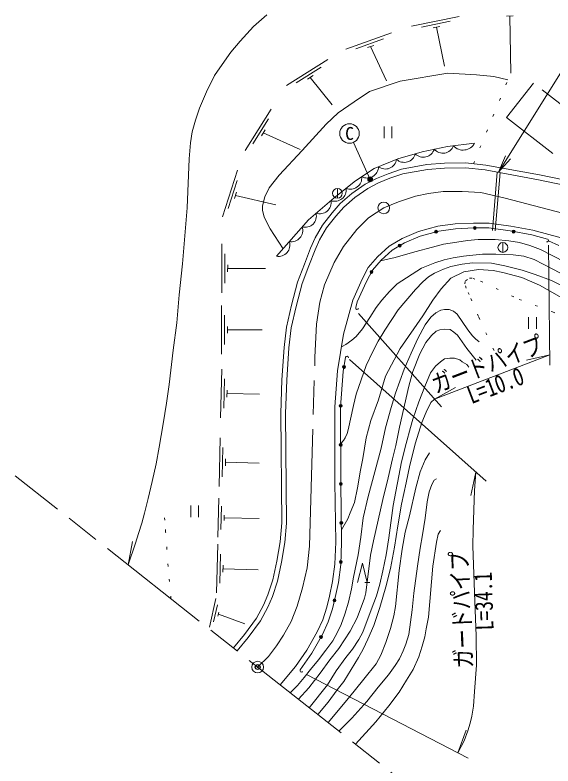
# Model space of a CAD drawing. Units: millimetres, scale not verified. Extents: x 40000 to 680000, y 20000 to 380000.
# Drawn here: x 327202 to 382318, y 240096 to 317035 of the extents above; entities that cross this region are included whole.
import ezdxf
from ezdxf.enums import TextEntityAlignment as Align

# ---------------------------------------------------------------- set-up
doc = ezdxf.new("R2010")
doc.units = ezdxf.units.MM
doc.header["$LTSCALE"] = 1000
doc.header["$PDMODE"] = 32
doc.header["$PDSIZE"] = 500
for name, pattern in [('CHAIN', [18.5, 12, -1.5, 3.5, -1.5]), ('DASHED', [7.5, 6, -1.5]), ('DOTTED', [1.75, 0.25, -1.5])]:
    doc.linetypes.add(name, pattern=pattern)
for name, color, linetype, lineweight in [('M-BGD', 7, 'Continuous', 13), ('M-BMK', 2, 'CHAIN', 13), ('M-BMK-SRVR', 3, 'Continuous', 13), ('M-STR-HTXT', 7, 'Continuous', 13), ('M-STR-STRC', 7, 'Continuous', 13)]:
    doc.layers.add(name, color=color, linetype=linetype, lineweight=lineweight)
doc.layers.add('M-OTRS', color=6, linetype='Continuous')
doc.styles.add('ＭＳ ゴシック', font='')
doc.styles.get('ＭＳ ゴシック').set_extended_font_data('MS Gothic')

# ---------------------------------------------------------------- blocks, each defined once
blk = doc.blocks.new('open_arrow')
at = {"color": 0, "linetype": 'Continuous', "lineweight": -2}
blk.add_lwpolyline([(7.5, 1.25), (0, 0), (7.5, -1.25)], dxfattribs=at)

msp = doc.modelspace()

# ---------------------------------------------------------------- hatches: boundary and pattern name
at = {"layer": 'M-BGD'}
for points in [[(370194, 294791, -1), (370484, 294870, -0.41421), (370378, 294686, -0.41421)], [(374161, 295226, -1), (374461, 295226, -0.41421), (374311, 295076, -0.41421)], [(378134, 294869, -1), (378430, 294816, -0.41421), (378255, 294695, -0.41421)], [(366486, 293341, -1), (366745, 293493, -1)], [(363651, 290581, -1), (363793, 290845, -0.41421), (363854, 290642, -0.41421)], [(360885, 280830, -1), (360934, 281126, -1)], [(360557, 276845, -1), (360580, 277144, -0.41421), (360718, 276983, -0.41421)], [(360569, 272845, -1), (360568, 273145, -0.41421), (360719, 272995, -0.41421)], [(360582, 268845, -1), (360578, 269145, -0.41421), (360730, 268997, -0.41421)], [(360633, 264845, -1), (360629, 265145, -0.41421), (360781, 264997, -0.41421)], [(360579, 260847, -1), (360590, 261146, -0.41421), (360734, 260991, -0.41421)], [(359896, 256910, -1), (359971, 257201, -1)], [(358478, 253187, -1), (358624, 253448, -0.41421), (358682, 253244, -0.41421)]]:
    msp.add_hatch(color=256, dxfattribs=at).paths.add_polyline_path(points)
at = {"layer": 'M-STR-HTXT'}
msp.add_hatch(color=256, dxfattribs=at).paths.add_polyline_path([(363676, 300430, -1), (363494, 299965, -0.41421), (363352, 300289, -0.41421)])

# ---------------------------------------------------------------- linework, layer by layer
at = {"layer": 'M-BGD'}
for p, q in [((372711, 316894), (367815, 315879)), ((371793, 316397), (368855, 315788)), ((378239, 316953), (377540, 316904)), ((377890, 316929), (377994, 311092)), ((370727, 315870), (370042, 315728)), ((370385, 315799), (371211, 311811)), ((365787, 315220), (361081, 313531)), ((364947, 314600), (362124, 313587)), ((363966, 313929), (363307, 313693)), ((363637, 313811), (365265, 310302)), ((359241, 312490), (355013, 309821)), ((358556, 311702), (356019, 310101)), ((357744, 310835), (357152, 310461)), ((357448, 310648), (359689, 307843)), ((353454, 307395), (350794, 303161)), ((353176, 306389), (351580, 303848)), ((365020, 305630), (365020, 304430)), ((365820, 305630), (365820, 304430)), ((352818, 305255), (352446, 304663)), ((352632, 304959), (356401, 303250)), ((349986, 301124), (348466, 296360)), ((349968, 300080), (349056, 297222)), ((349904, 298893), (349692, 298226)), ((349798, 298560), (353933, 297587)), ((360236, 299270), (360236, 298270)), ((348401, 293579), (348378, 288579)), ((377183, 293721), (377183, 292721)), ((348697, 292578), (348683, 289578)), ((348992, 291426), (348988, 290726)), ((348990, 291076), (352880, 291058)), ((348373, 287288), (348350, 282288)), ((348668, 286287), (348654, 283287)), ((379816, 286093), (379816, 284893)), ((380616, 286093), (380616, 284893)), ((348963, 285135), (348960, 284435)), ((348961, 284785), (352509, 284778)), ((348382, 280754), (348265, 275756)), ((348659, 279748), (348589, 276749)), ((348932, 278591), (348915, 277891)), ((348924, 278241), (352249, 278206)), ((348218, 273727), (348102, 268729)), ((348495, 272720), (348425, 269721)), ((348768, 271564), (348752, 270864)), ((348760, 271214), (352227, 271133)), ((348074, 267526), (347980, 263527)), ((345200, 266789), (345200, 265589)), ((346000, 266789), (346000, 265589)), ((348355, 266719), (348299, 264320)), ((348633, 265792), (348620, 265232)), ((348627, 265512), (352204, 265457)), ((347964, 262820), (347847, 257821)), ((348241, 261813), (348171, 258814)), ((348514, 260656), (348497, 259956)), ((348506, 260306), (352127, 260208)), ((363043, 258890), (363543, 258890)), ((347792, 257254), (347120, 254330)), ((347950, 256602), (347547, 254848)), ((348088, 255862), (347994, 255453)), ((348041, 255658), (350733, 254656))]:
    msp.add_line(p, q, dxfattribs=at)
at = {"layer": 'M-BGD', "linetype": 'DOTTED'}
msp.add_line((374171, 301799), (377994, 311092), dxfattribs=at)
at = {"layer": 'M-BGD', "linetype": 'DASHED'}
for p, q in [((376596, 300945), (376032, 294029)), ((376893, 300890), (376333, 294029))]:
    msp.add_line(p, q, dxfattribs=at)
at = {"layer": 'M-BGD'}
for points in [[(354658, 293083), (353346, 295135), (352735, 296312), (352543, 297033), (352543, 297490), (352796, 298406), (353233, 299335), (354255, 300643), (356620, 303167), (359081, 305843), (360319, 307008), (361942, 308135), (363528, 309205), (366674, 310249), (371546, 311061), (374497, 310903), (376263, 310719), (377705, 310388)], [(374290, 303911), (371502, 303555), (368926, 303032), (366407, 302294), (363990, 301311), (362077, 300050), (359898, 298307), (357262, 296061), (353988, 292317)], [(349571, 252192), (350708, 253566), (351931, 255233), (352661, 256570), (353116, 257632), (353600, 259173), (354026, 261072), (354358, 263064), (354529, 265007), (354427, 276220), (354542, 279656), (354765, 282976), (355014, 285058), (355517, 287306), (356149, 289664), (356847, 291513), (357486, 293162), (357967, 294221), (358707, 295514), (359683, 296761), (360527, 297708), (361718, 298743), (363075, 299690), (364245, 300283), (365428, 300772), (366799, 301236), (369390, 301706), (371195, 301844), (373369, 301882), (375436, 301668), (380946, 300649), (385395, 299723)], [(349963, 251882), (351102, 253258), (352354, 254964), (353111, 256351), (353585, 257458), (354083, 259043), (354517, 260976), (354854, 263001), (355030, 264987), (354927, 276214), (355041, 279631), (355263, 282930), (355507, 284973), (356003, 287186), (356626, 289511), (357314, 291335), (357947, 292968), (358413, 293993), (359123, 295234), (360067, 296440), (360879, 297351), (362026, 298348), (363332, 299260), (364454, 299828), (365604, 300303), (366925, 300751), (369454, 301210), (371218, 301345), (373347, 301381), (375365, 301173), (380850, 300158), (385285, 299235)], [(354383, 248396), (355946, 250298), (357112, 251973), (358153, 253836), (358727, 255070), (359138, 256370), (359426, 257492), (359743, 258996), (359976, 260782), (360056, 263013), (359977, 269172), (359960, 276895), (360234, 280567), (360856, 284351), (361795, 287805), (362752, 289962), (363396, 291163), (364355, 292273), (365533, 293360), (366873, 294148), (368535, 294858), (370506, 295394), (372288, 295636), (374184, 295726), (375792, 295726), (377998, 295402), (380256, 294994), (389479, 292500)], [(362111, 287062), (362267, 287637), (363201, 289742), (363810, 290878), (364715, 291924), (365833, 292956), (367099, 293701), (368699, 294385), (370606, 294903), (372334, 295137), (374196, 295226), (375756, 295226), (377917, 294908), (380146, 294506), (381741, 294075)], [(364641, 291839), (366136, 292185), (368162, 292771), (369969, 293240), (371103, 293549), (372476, 293773), (373570, 293929), (374658, 294029), (376400, 294029), (377796, 293916), (378879, 293713), (379957, 293429), (381027, 293026), (383579, 291702)], [(381846, 293891), (382927, 293410)], [(360638, 283027), (361082, 283266), (361699, 283711), (362148, 284099), (362790, 284878), (363553, 286050), (364193, 287054), (364800, 287809), (365560, 288701), (366353, 289490), (368840, 291104), (370228, 291660), (371153, 291968), (372078, 292152), (373149, 292323), (374098, 292446), (375089, 292537), (376455, 292545), (378241, 292482), (379324, 292337), (380388, 291987), (381326, 291519), (383101, 290587)], [(360568, 273145), (360855, 273433), (361031, 273718), (361217, 274153), (361323, 274525), (361864, 277036), (362145, 278203), (363182, 281133), (363834, 282478), (364419, 283616), (365102, 284734), (366469, 286824), (368245, 288903), (368971, 289694), (369576, 290215), (370180, 290590), (371096, 291007), (371846, 291271), (372997, 291521), (374080, 291648), (376028, 291609), (377387, 291344), (379155, 290898), (380508, 290462), (382155, 289820), (383586, 289115)], [(360640, 264289), (361290, 265416), (361536, 266017), (361972, 267087), (362285, 268580), (362611, 270408), (362845, 271612), (363186, 273710), (363639, 275502), (364443, 277597), (365162, 280029), (366664, 282878), (368045, 284897), (368993, 286202), (370006, 287815), (370850, 288974), (371869, 290079), (373185, 290711), (374671, 290949), (376193, 290857), (377171, 290658), (379140, 290137), (380922, 289373), (385837, 286585)], [(355399, 247595), (356159, 248346), (356832, 249157), (357476, 249985), (358297, 250986), (359042, 251971), (359749, 252913), (360224, 253799), (360603, 254579), (361001, 255661), (361368, 256880), (361677, 258252), (361888, 259437), (362362, 261713), (362619, 263535), (362876, 265530), (363381, 267689), (364066, 270227), (364708, 272672), (365170, 274730), (365740, 276833), (366194, 278281), (367078, 280738), (367779, 282399), (368468, 283882), (369223, 285280), (369809, 286069), (370315, 286513), (370842, 286807), (371194, 286852), (371683, 286852), (372139, 286695), (372508, 286401), (373578, 284768), (374077, 284152), (374375, 283845), (374769, 283543)], [(356244, 246928), (357316, 248113), (358467, 249590), (359452, 250965), (360362, 252126), (361539, 253914), (362253, 255276), (363001, 257281), (363127, 257820), (363638, 261710), (363920, 263151), (364902, 267399), (365422, 269610), (365864, 271577), (366220, 272921), (366598, 274820), (367551, 279008), (367971, 280521), (368691, 282318), (369301, 283490), (369866, 284190), (370342, 284628), (370722, 284767), (371236, 284856), (371771, 284805), (372172, 284536), (372547, 284220), (373502, 282870), (374448, 281686)], [(356424, 249935), (357621, 251654), (358688, 253562), (359287, 254852), (359715, 256205), (360011, 257356), (360335, 258895), (360575, 260732), (360656, 263007), (360577, 269176), (360560, 276874), (360830, 280496), (361072, 281966)], [(357355, 246052), (359216, 248406), (360116, 249860), (361107, 251214), (361790, 252075), (362424, 253065), (362850, 253793), (363681, 256093), (364227, 257543), (364572, 258714), (364881, 260073), (365213, 261716), (365498, 263487), (365953, 266793), (366799, 271252), (367275, 273127), (367737, 274766), (367971, 275616), (368578, 277405), (369177, 278980), (369770, 280369), (370292, 281062), (370782, 281500), (371201, 281798), (371744, 281884), (372232, 281884), (372775, 281711), (373030, 281513), (373479, 281220), (373690, 280965)], [(358222, 245369), (359295, 246620), (360197, 247902), (360885, 248768), (362407, 251206), (362869, 252067), (363344, 253079), (363973, 254492), (364594, 256316), (365189, 258454), (365662, 260343), (366074, 262516), (366436, 264692), (366813, 266931), (367272, 269100), (367665, 270917), (368218, 273192), (368888, 275284), (369311, 276346), (369811, 277321), (370189, 277675)], [(359273, 244540), (361384, 247043), (362954, 248998), (364194, 250568), (364680, 251459), (365200, 252740), (365687, 254181), (366016, 255484), (366181, 256427), (366556, 260113), (366861, 262326), (367171, 264053), (367603, 265719), (368274, 268594), (368711, 270222), (369208, 271472), (369661, 272191)], [(360381, 243666), (361708, 245011), (363235, 246719), (364416, 248166), (365468, 249425), (366151, 250387), (366582, 251079), (366976, 251903), (367242, 252586), (367553, 253562), (367891, 256093), (368062, 257786), (368449, 260565), (368721, 262396), (368934, 263790), (369218, 265489), (369430, 267161), (369618, 268180), (369913, 268939), (370151, 269388), (370367, 269520)], [(362084, 242322), (364181, 244614), (365502, 246268), (366563, 247666), (367304, 248887), (367981, 249991), (368584, 251293), (368930, 252360), (369173, 253332), (369333, 254131), (369560, 255359), (370010, 260564), (370367, 263022), (370563, 263834), (370803, 264234)], [(362293, 258890), (362793, 260890), (363293, 258890)]]:
    msp.add_lwpolyline(points, dxfattribs=at)
at = {"layer": 'M-BGD', "linetype": 'DASHED'}
msp.add_lwpolyline([(380332, 310061), (377567, 306536), (383153, 302155), (385918, 305681)], close=True, dxfattribs=at)
at = {"layer": 'M-BGD', "linetype": 'DOTTED'}
for points in [[(376276, 282672), (374677, 286147), (373729, 288390), (373407, 289041), (373286, 289504), (373342, 289801), (373754, 290062), (374091, 290062), (374906, 289770), (378868, 287894), (382271, 286612), (384708, 285494), (386441, 284794), (388988, 283585), (391573, 282219)], [(343176, 257236), (342891, 260543), (342636, 264066), (342556, 265279), (342362, 266165)]]:
    msp.add_lwpolyline(points, dxfattribs=at)
at = {"layer": 'M-BGD'}
for centre, radius in [((360236, 298770), 500), ((370339, 294830), 150), ((374311, 295226), 150), ((378282, 294842), 150), ((366616, 293417), 150), ((377183, 293221), 500), ((363722, 290713), 150), ((360910, 280978), 150), ((360569, 276994), 150), ((360569, 272995), 150), ((360580, 268995), 150), ((360631, 264995), 150), ((360584, 260996), 150), ((359934, 257056), 150), ((358551, 253318), 150)]:
    msp.add_circle(centre, radius, dxfattribs=at)
for centre, radius, start, end in [((373106, 304531), 1336, 222.17693, 332.37427), ((369041, 303622), 1159, 223.7492, 342.86178), ((371028, 304036), 1159, 220.63683, 339.72336), ((367077, 303097), 1160, 227.16798, 346.22772), ((365141, 302415), 1160, 232.6101, 351.63972), ((363282, 301485), 1154, 241.0003, 0.37988), ((361570, 300351), 1159, 247.05833, 6.18645), ((359971, 299111), 1160, 249.52404, 8.56186), ((358423, 297824), 1160, 250.92472, 9.95434), ((356923, 296444), 1156, 254.87727, 14.17194), ((355520, 294963), 1160, 259.31688, 18.3465), ((381701, 293930), 150, 254.87174, 74.87174), ((354203, 293457), 1160, 259.31688, 18.3465), ((362256, 287023), 150, 164.79203, 344.79203), ((361220, 281941), 150, 350.67001, 170.67001), ((356548, 249850), 150, 145.16506, 325.16506)]:
    msp.add_arc(centre, radius, start, end, dxfattribs=at)
at = {"layer": 'M-BMK'}
msp.add_line((375137, 232028), (327202, 269834), dxfattribs=at)
msp.add_lwpolyline([(352060, 250229), (353155, 251316), (353994, 252389), (354720, 253505), (355502, 254911), (356100, 256454), (356651, 258356), (357135, 260408), (357365, 262603), (357934, 281967), (358077, 285350), (358438, 287628), (358905, 289407), (359890, 291678), (360854, 293324), (362216, 295045), (363423, 296271), (364980, 297272), (366491, 297897), (368240, 298470), (369581, 298750), (371063, 298939), (373015, 298939), (374942, 298835), (377409, 298260), (384349, 296458)], dxfattribs=at)
at = {"layer": 'M-BMK-SRVR'}
for centre in [(364980, 297272), (352060, 250229)]:
    msp.add_circle(centre, 600, dxfattribs=at)
at = {"layer": 'M-OTRS'}
msp.add_point((352060, 250229), dxfattribs=at)
at = {"layer": 'M-STR-HTXT'}
for p, q in [((363585, 300198), (361882, 303988)), ((382004, 281147), (381847, 293455)), ((362398, 286461), (370898, 276876)), ((361481, 281740), (375468, 269289)), ((370189, 277675), (381990, 282214)), ((381990, 282214), (379599, 281660)), ((370189, 277675), (372336, 278866)), ((374429, 270214), (373896, 267818)), ((338798, 260688), (339247, 263102)), ((357082, 249479), (373640, 240888)), ((372565, 241446), (373417, 243748))]:
    msp.add_line(p, q, dxfattribs=at)
for points in [[(376744, 300918), (391487, 324532), (408660, 324532)], [(338798, 260688), (339552, 262937), (339842, 263913), (340180, 264964), (340452, 266007), (340855, 267499), (341259, 269248), (341659, 271059), (341978, 272754), (342364, 275141), (342720, 277281), (342987, 279177), (343397, 282703), (343771, 285491), (344022, 288381), (344370, 291555), (344822, 297267), (345032, 302295), (345166, 303931), (345365, 305075), (345706, 306259), (346105, 307505), (346808, 309160), (347627, 310831), (348648, 312297), (349302, 313233), (350278, 314359), (351638, 315865), (353007, 317065)], [(372565, 241446), (373228, 242677), (373603, 243700), (373818, 244482), (374005, 245197), (374169, 246227), (374277, 247736), (374474, 250411), (374459, 253421), (374307, 256954), (374120, 262609), (374134, 264331), (374279, 268327), (374429, 270214)]]:
    msp.add_lwpolyline(points, dxfattribs=at)
msp.add_circle((363585, 300198), 250, dxfattribs=at)
at = {"layer": 'M-STR-STRC'}
msp.add_circle((361472, 304900), 1000, dxfattribs=at)

# ---------------------------------------------------------------- block references
at = {"layer": 'M-STR-HTXT', "xscale": 240, "yscale": 240, "rotation": 58}
msp.add_blockref('open_arrow', (376744, 300918), dxfattribs=at)

# ---------------------------------------------------------------- texts
at = {"layer": 'M-STR-HTXT', "style": 'ＭＳ ゴシック', "width": 0.8}
for rotation, p in [(21.037, (376108, 279896)), (92.462, (374392, 256173))]:
    msp.add_text('ガードパイプ', height=1833, rotation=rotation, dxfattribs=at).set_placement(p, align=Align.BOTTOM_CENTER)
for s, rotation, p in [('L=10.0', 21.037, (376090, 279944)), ('L=34.1', 91.891, (374307, 256954))]:
    msp.add_text(s, height=1833, rotation=rotation, dxfattribs=at).set_placement(p, align=Align.TOP_CENTER)
at = {"layer": 'M-STR-STRC', "style": 'ＭＳ ゴシック'}
msp.add_text('C', height=1320, dxfattribs=at).set_placement((361472, 304900), align=Align.MIDDLE_CENTER)

doc.saveas('drawing.dxf')
